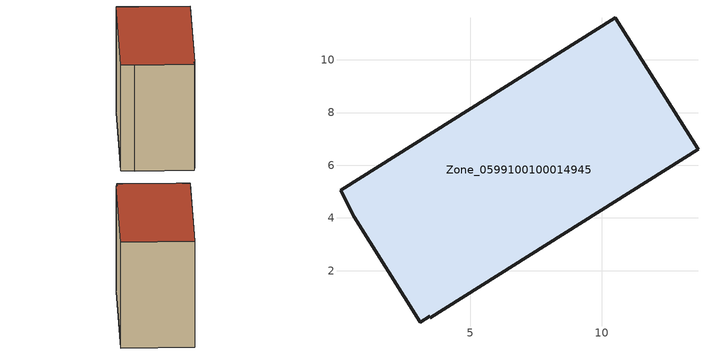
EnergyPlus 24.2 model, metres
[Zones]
Zone_0599100100014945
 floor ground (C_G): 3.49,0.22 3.46,0.28 3.12,0.04 0.59,4.07 0.08,5.06 10.51,11.6 13.65,6.6 z0
 wall outside (C_F): 3.46,0.28 3.49,0.22 13.65,6.6 10.51,11.6 0.08,5.06 0.59,4.07 3.12,0.04 3.46,0.28 z0:9.14
 roof outside (C_R): 3.12,0.04 3.46,0.28 3.49,0.22 13.65,6.6 10.51,11.6 0.08,5.06 0.59,4.07 z9.14
[BUILDING]
Pand.0599100100014945: North Axis=0; Terrain=City; Loads Convergence Tolerance Value=0.04; Temperature Convergence Tolerance Value=0.4; Solar Distribution=FullExterior; Maximum Number of Warmup Days=25; Minimum Number of Warmup Days=1
[Site:Location]
Rotterdam.The.Hague.AP_ZH_NLD Design_Conditions: Latitude=51.96; Longitude=4.45; Time Zone=1; Elevation=-4.5
[SITE:GROUNDTEMPERATURE:BUILDINGSURFACE]
18, 18, 18, 18, 18, 18, 18, 18, 18, 18, 18, 18
[MATERIAL] Thermal Absorptance=0.9; Solar Absorptance=0.7; Visible Absorptance=0.7
Name | Roughness | Thickness | Conductivity | Density | Specific Heat
G.TC.2015-2018 | MediumSmooth | 0.15 | 0.0428571 | 540 | 1210
F.TC.2015-2018 | Rough | 0.3 | 0.0666667 | 1920 | 840
R.TC.2015-2018 | MediumRough | 0.2 | 0.0333333 | 1500 | 1000
[CONSTRUCTION]
C_G: G.TC.2015-2018
C_F: F.TC.2015-2018
C_R: R.TC.2015-2018
[ZONE]
Zone_0599100100014945: Type=1; Multiplier=1; Ceiling Height=Autocalculate; Volume=Autocalculate; Floor Area=autocalculate; Part of Total Floor Area=Yes
[ZONEINFILTRATION:DESIGNFLOWRATE]
Infil_Zone_0599100100014945: Zone or ZoneList or Space or SpaceList=Zone_0599100100014945; Schedule=AlwaysOn; Design Flow Rate Calculation Method=Flow/Area; Flow Rate per Floor Area=0.0015; Constant Term Coefficient=1; Temperature Term Coefficient=0; Velocity Term Coefficient=0; Velocity Squared Term Coefficient=0
[HVACTEMPLATE:ZONE:IDEALLOADSAIRSYSTEM]
Zone_0599100100014945: Maximum Heating Supply Air Temperature=50; Minimum Cooling Supply Air Temperature=13; Maximum Heating Supply Air Humidity Ratio=0.0156; Minimum Cooling Supply Air Humidity Ratio=0.0077; Heating Limit=NoLimit; Cooling Limit=NoLimit; Dehumidification Control Type=ConstantSensibleHeatRatio; Cooling Sensible Heat Ratio=0.7; Dehumidification Setpoint=60; Humidification Control Type=None; Humidification Setpoint=30; Outdoor Air Method=None; Outdoor Air Flow Rate per Person=0.00944; Outdoor Air Flow Rate per Zone Floor Area=0; Outdoor Air Flow Rate per Zone=0; Demand Controlled Ventilation Type=None; Outdoor Air Economizer Type=NoEconomizer; Heat Recovery Type=None; Sensible Heat Recovery Effectiveness=0.7; Latent Heat Recovery Effectiveness=0.65
[ZONECONTROL:THERMOSTAT]
ThermostatControl_Zone_0599100100014945: Zone or ZoneList=Zone_0599100100014945; Control Type Schedule=DualSetpointControlType; Control 1=Thermostat_Zone_0599100100014945; Temperature Difference Between Cutout And Setpoint=0
[THERMOSTATSETPOINT:DUALSETPOINT]
Thermostat_Zone_0599100100014945: Heating Setpoint Temperature Schedule=HeatingSetpoint_Zone_0599100100014945; Cooling Setpoint Temperature Schedule=CoolingSetpoint_Zone_0599100100014945
[SCHEDULE:COMPACT]
HeatingSetpoint_Zone_0599100100014945: Through: 12/31, For: AllDays, Until: 24:00, 21
CoolingSetpoint_Zone_0599100100014945: Through: 12/31, For: AllDays, Until: 24:00, 24
DualSetpointControlType: Through: 12/31, For: AllDays, Until: 24:00, 4
AlwaysOn: Through: 12/31, For: AllDays, Until: 24:00, 1
